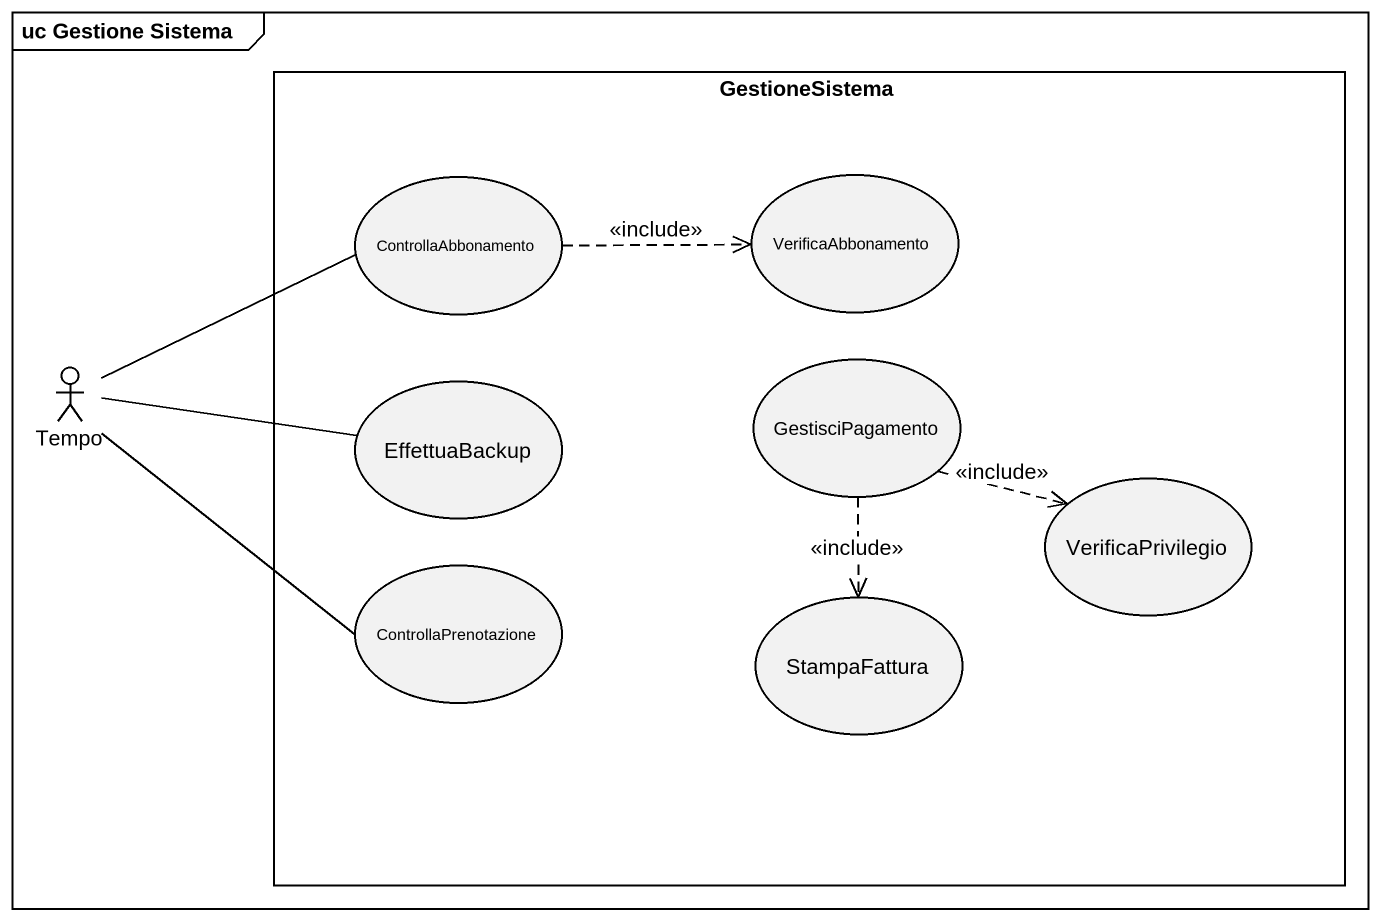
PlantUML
@startuml
mainframe uc Gestione Sistema
rectangle GestioneSistema {
  usecase ControllaAbbonamento
  usecase VerificaAbbonamento
  usecase EffettuaBackup
  usecase GestisciPagamento
  usecase VerificaPrivilegio
  usecase ControllaPrenotazione
  usecase StampaFattura
}
actor Tempo
ControllaAbbonamento .right.> VerificaAbbonamento : <<include>>
Tempo -right- ControllaAbbonamento
Tempo -right- EffettuaBackup
Tempo -right- ControllaPrenotazione
GestisciPagamento .right.> VerificaPrivilegio : <<include>>
GestisciPagamento ..> StampaFattura : <<include>>
@enduml
